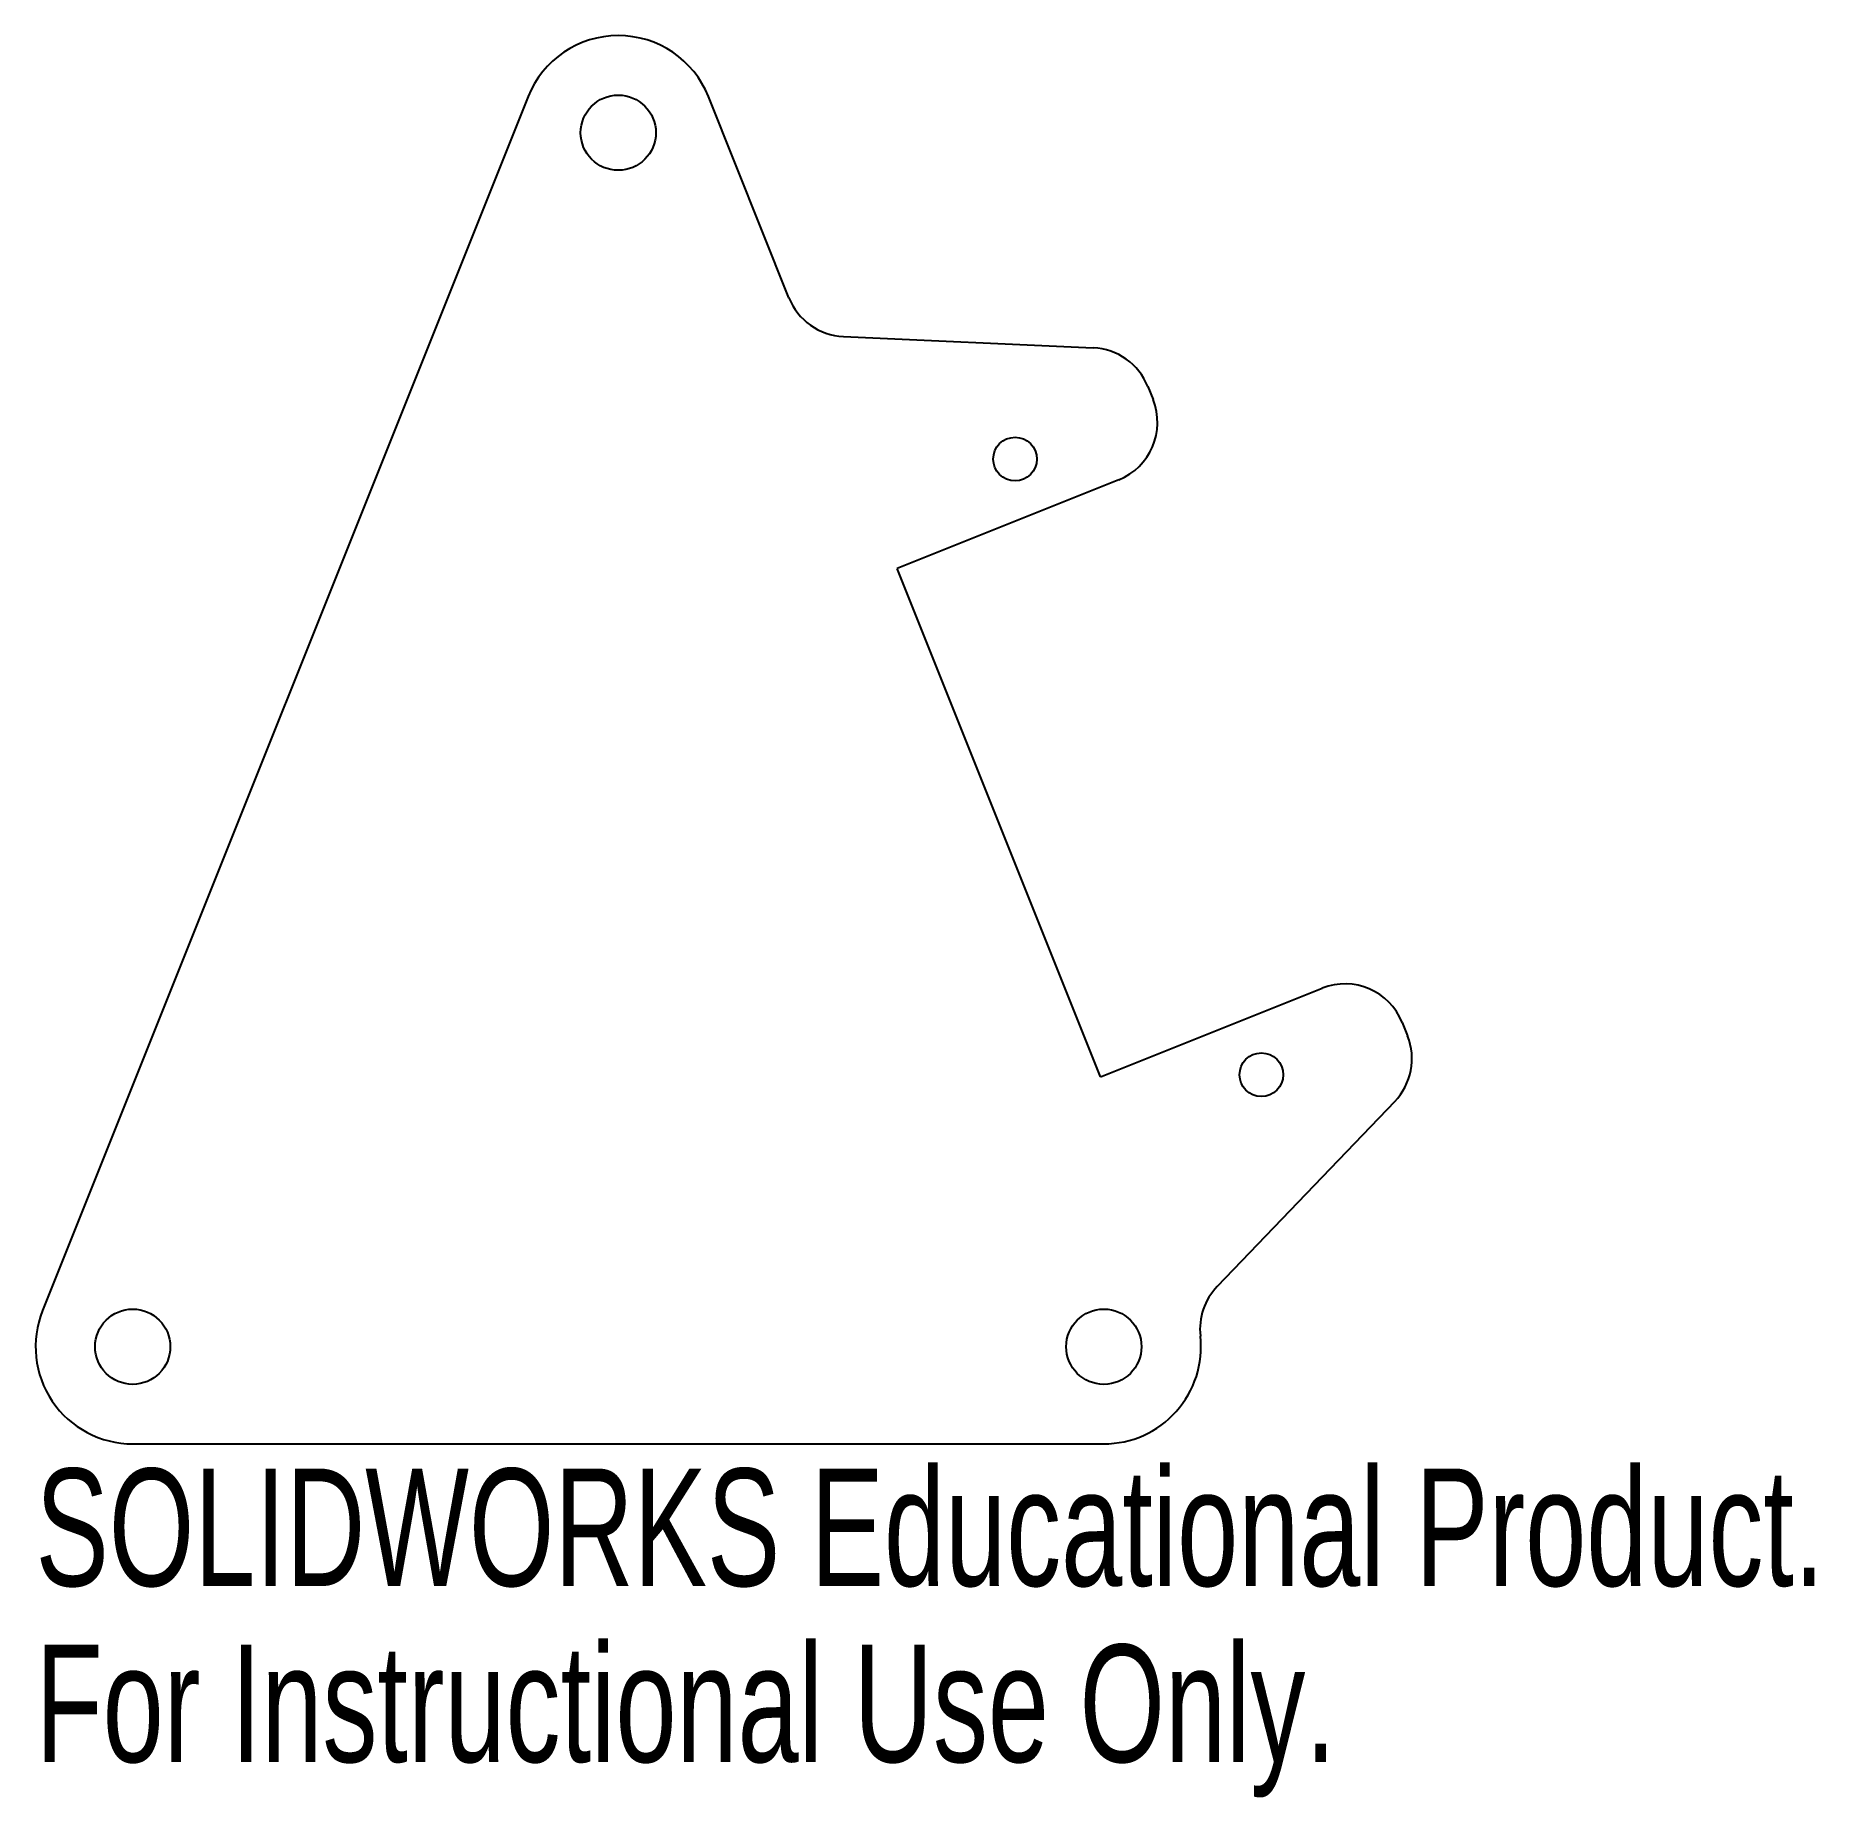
# Model space of a CAD drawing. Header units: inches. Extents: x -0.94 to 1.94, y -0.73 to 2.13.
import ezdxf

# ---------------------------------------------------------------- set-up
doc = ezdxf.new("R2010")
doc.units = ezdxf.units.IN
doc.header["$MEASUREMENT"] = 0
doc.styles.add('SLDTEXTSTYLE0', font='TXT', dxfattribs={"width": 0.7})

msp = doc.modelspace()

# ---------------------------------------------------------------- linework, layer by layer
at = {"color": 7, "linetype": 'Continuous', "lineweight": 25}
for p, q in [((-0.1462, 2.027), (-0.9336, 0.0585)), ((0.2767, 1.7009), (0.1462, 2.027)), ((0.365, 1.6381), (0.7703, 1.6198)), ((0.8587, 1.5571), (0.8672, 1.5357)), ((0.8115, 1.4057), (0.4522, 1.262)), ((0.782, 0.4375), (0.4522, 1.262)), ((0.782, 0.4375), (1.1413, 0.5812)), ((1.2713, 0.5255), (1.2799, 0.5041)), ((1.2592, 0.3978), (0.9712, 0.0976)), ((-0.7874, -0.1575), (0.7874, -0.1575))]:
    msp.add_line(p, q, dxfattribs=at)
for centre, radius in [((0, 1.9685), 0.061), ((0.6435, 1.4393), 0.0354), ((1.0429, 0.441), 0.0354), ((-0.7874, 0), 0.061), ((0.7874, 0), 0.061)]:
    msp.add_circle(centre, radius, dxfattribs=at)
for centre, radius, start, end in [((0, 1.9685), 0.1575, 21.8014, 158.1986), ((0.3695, 1.738), 0.1, 201.8014, 267.4212), ((0.7658, 1.5199), 0.1, 21.8014, 87.4212), ((0.7744, 1.4986), 0.1, 291.8014, 21.8014), ((1.1785, 0.4884), 0.1, 21.8014, 111.8014), ((1.187, 0.467), 0.1, 316.1816, 21.8014), ((1.0433, 0.0284), 0.1, 136.1816, 186.3264), ((-0.7874, 0), 0.1575, 158.1986, 270), ((0.7874, 0), 0.1575, 270, 6.3264)]:
    msp.add_arc(centre, radius, start, end, dxfattribs=at)

# ---------------------------------------------------------------- texts
at = {"color": 7, "linetype": 'Continuous', "char_height": 0.1903, "attachment_point": 1, "style": 'SLDTEXTSTYLE0'}
for s, insert in [('SOLIDWORKS Educational Product.', (-0.9449, -0.1976)), ('For Instructional Use Only.', (-0.9449, -0.4831))]:
    msp.add_mtext(s, dxfattribs=dict(at, insert=insert))

doc.saveas('drawing.dxf')
